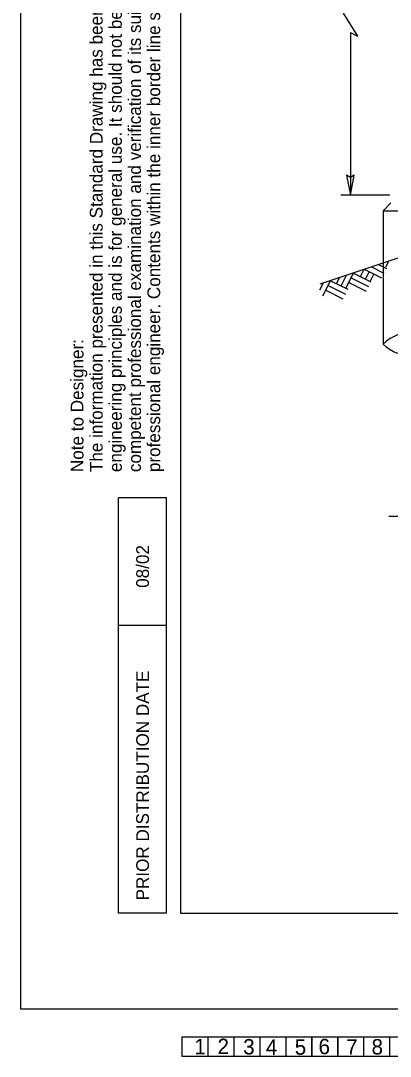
# Model space of a CAD drawing. Extents: x 0 to 2.83, y -0.03 to 1.83.
# Drawn here: x 0 to 0.241, y -0.031 to 0.644 of the extents above; entities that cross this region are included whole.
import ezdxf

# ---------------------------------------------------------------- set-up
doc = ezdxf.new("R2010")
doc.units = 0
for name, color, linetype in [('1', 7, 'Continuous'), ('2', 7, 'Continuous'), ('3', 7, 'Continuous'), ('4', 7, 'Continuous'), ('5', 7, 'Continuous'), ('50', 7, 'Continuous'), ('55', 7, 'Continuous'), ('57', 7, 'Continuous'), ('6', 7, 'Continuous'), ('62', 7, 'Continuous'), ('63', 7, 'Continuous'), ('7', 7, 'Continuous'), ('8', 7, 'Continuous')]:
    doc.layers.add(name, color=color, linetype=linetype)

msp = doc.modelspace()

# ---------------------------------------------------------------- linework, layer by layer
at = {"layer": '5'}
for p, q in [((0.31931, 0.51395), (0.19502, 0.47253)), ((0.23797, 0.48367), (0.23988, 0.48748)), ((0.21196, 0.46975), (0.21691, 0.47966)), ((0.21691, 0.47966), (0.22818, 0.47401)), ((0.22152, 0.47734), (0.22391, 0.48213)), ((0.22391, 0.48213), (0.23518, 0.4765)), ((0.22462, 0.47578), (0.22702, 0.48058)), ((0.22854, 0.4837), (0.23673, 0.47961)), ((0.23315, 0.48528), (0.23828, 0.48271)), ((0.19502, 0.46878), (0.19727, 0.47329)), ((0.19691, 0.46481), (0.20187, 0.47471)), ((0.20187, 0.47471), (0.21313, 0.46908)), ((0.20574, 0.47286), (0.20765, 0.47666)), ((0.20885, 0.47131), (0.21232, 0.47822)), ((0.2138, 0.47344), (0.22507, 0.46781)), ((0.21536, 0.47655), (0.22663, 0.47091)), ((0.22773, 0.47424), (0.23013, 0.47903)), ((0.19876, 0.46851), (0.21003, 0.46287)), ((0.20031, 0.47161), (0.21158, 0.46597))]:
    msp.add_line(p, q, dxfattribs=at)
at = {"layer": '50'}
for p, q in [((0.2102, 0.64909), (0.21944, 0.63417)), ((0.21483, 0.64163), (0.21483, 0.64163)), ((0.21482, 0.63648), (0.21944, 0.63417)), ((0.23611, 0.52015), (0.24131, 0.52535)), ((0.23611, 0.52015), (0.31931, 0.52015)), ((0.23611, 0.52015), (0.23611, 0.43339))]:
    msp.add_line(p, q, dxfattribs=at)
for centre, start, end in [((0.25691, 0.41114), 46.92086, 133.07915), ((0.25691, 0.45563), 226.92085, 313.07914)]:
    msp.add_arc(centre, 0.03045, start, end, dxfattribs=at)
at = {"layer": '55'}
for p, q in [((0.21482, 0.63648), (0.21482, 0.53055)), ((0.24063, 0.53055), (0.20868, 0.53055))]:
    msp.add_line(p, q, dxfattribs=at)
msp.add_lwpolyline([(0.21482, 0.53055), (0.21722, 0.54352), (0.21482, 0.54206), (0.2124, 0.54354)], close=True, dxfattribs=at)
at = {"layer": '57'}
msp.add_line((0.23991, 0.32133), (0.32624, 0.32133), dxfattribs=at)
at = {"layer": '62'}
for p, q in [((0.10494, -0.01804), (1.17174, -0.01804)), ((0.10494, -0.01804), (0.10494, -0.03074)), ((0.10494, -0.01804), (1.17174, -0.01804)), ((0.10494, -0.01804), (0.10494, -0.03074)), ((0.10496, -0.0181), (1.17175, -0.0181)), ((0.10496, -0.0181), (0.10496, -0.0308)), ((0.10496, -0.0181), (1.17175, -0.0181)), ((0.10496, -0.0181), (0.10496, -0.0308)), ((0.12188, -0.01804), (0.12188, -0.03074)), ((0.12188, -0.01804), (0.12188, -0.03074)), ((0.12189, -0.0181), (0.12189, -0.0308)), ((0.12189, -0.0181), (0.12189, -0.0308)), ((0.13881, -0.01804), (0.13881, -0.03074)), ((0.13881, -0.01804), (0.13881, -0.03074)), ((0.13882, -0.0181), (0.13882, -0.0308)), ((0.13882, -0.0181), (0.13882, -0.0308)), ((0.15574, -0.01804), (0.15574, -0.03074)), ((0.15574, -0.01804), (0.15574, -0.03074)), ((0.15576, -0.0181), (0.15576, -0.0308)), ((0.15576, -0.0181), (0.15576, -0.0308)), ((0.17268, -0.01804), (0.17268, -0.03074)), ((0.17268, -0.01804), (0.17268, -0.03074)), ((0.17269, -0.0181), (0.17269, -0.0308)), ((0.17269, -0.0181), (0.17269, -0.0308)), ((0.18961, -0.01804), (0.18961, -0.03074)), ((0.18961, -0.01804), (0.18961, -0.03074)), ((0.18962, -0.0181), (0.18962, -0.0308)), ((0.18962, -0.0181), (0.18962, -0.0308)), ((0.20654, -0.01804), (0.20654, -0.03074)), ((0.20654, -0.01804), (0.20654, -0.03074)), ((0.20656, -0.0181), (0.20656, -0.0308)), ((0.20656, -0.0181), (0.20656, -0.0308)), ((0.22348, -0.01804), (0.22348, -0.03074)), ((0.22348, -0.01804), (0.22348, -0.03074)), ((0.22349, -0.0181), (0.22349, -0.0308)), ((0.22349, -0.0181), (0.22349, -0.0308)), ((0.24041, -0.01804), (0.24041, -0.03074)), ((0.24041, -0.01804), (0.24041, -0.03074)), ((0.24042, -0.0181), (0.24042, -0.0308)), ((0.24042, -0.0181), (0.24042, -0.0308)), ((0.10494, -0.03074), (1.17174, -0.03074)), ((0.10494, -0.03074), (1.17174, -0.03074)), ((0.10496, -0.0308), (1.17175, -0.0308)), ((0.10496, -0.0308), (1.17175, -0.0308))]:
    msp.add_line(p, q, dxfattribs=at)
at = {"layer": '63'}
for p, q in [((0, 0), (0, 1.83333)), ((0, 0), (0, 1.83333)), ((0.06381, 0.06244), (0.06381, 0.33328)), ((0.09506, 0.33328), (0.06381, 0.33328)), ((0.06381, 0.06244), (0.06381, 0.33328)), ((0.09506, 0.33328), (0.06381, 0.33328)), ((0.09506, 0.06244), (0.09506, 0.33328)), ((0.09506, 0.06244), (0.09506, 0.33328)), ((0.09506, 0.24994), (0.06381, 0.24994)), ((0.09506, 0.24994), (0.06381, 0.24994)), ((0.09506, 0.06244), (0.06381, 0.06244)), ((0.09506, 0.06244), (0.06381, 0.06244)), ((2.83333, 0), (0, 0)), ((2.83333, 0), (0, 0))]:
    msp.add_line(p, q, dxfattribs=at)
msp.add_lwpolyline([(2.72918, 1.77077), (0.10418, 1.77077), (0.10418, 0.06244), (2.72918, 0.06244)], close=True, dxfattribs=at)

# ---------------------------------------------------------------- texts
at = {"layer": '1'}
for p in [(0.11316, -0.02944), (0.11316, -0.02944), (0.11317, -0.02949), (0.11317, -0.02949)]:
    msp.add_text('1', height=0.01, rotation=360, dxfattribs=at).set_placement(p)
at = {"layer": '2'}
for p in [(0.12828, -0.02928), (0.12828, -0.02928), (0.12829, -0.02934), (0.12829, -0.02934)]:
    msp.add_text('2', height=0.01, rotation=360, dxfattribs=at).set_placement(p)
at = {"layer": '3'}
for p in [(0.145, -0.02955), (0.145, -0.02955), (0.14501, -0.02961), (0.14501, -0.02961)]:
    msp.add_text('3', height=0.01, rotation=360, dxfattribs=at).set_placement(p)
at = {"layer": '4'}
for p in [(0.15973, -0.02984), (0.15973, -0.02984), (0.15975, -0.0299), (0.15975, -0.0299)]:
    msp.add_text('4', height=0.01, rotation=360, dxfattribs=at).set_placement(p)
at = {"layer": '5'}
for p in [(0.17858, -0.02977), (0.17858, -0.02977), (0.17859, -0.02982), (0.17859, -0.02982)]:
    msp.add_text('5', height=0.01, rotation=360, dxfattribs=at).set_placement(p)
at = {"layer": '6'}
for p in [(0.19409, -0.02938), (0.19409, -0.02938), (0.19411, -0.02943), (0.19411, -0.02943)]:
    msp.add_text('6', height=0.01, rotation=360, dxfattribs=at).set_placement(p)
at = {"layer": '62'}
for s, height, p in [('The information presented in this Standard Drawing has been prepared in accordance with recognized', 0.0083333, (0.05339, 0.34994)), ('The information presented in this Standard Drawing has been prepared in accordance with recognized', 0.0083333, (0.05339, 0.34994)), ('competent professional examination and verification of its suitability and applicability by a licensed', 0.00833333, (0.07839, 0.34994)), ('competent professional examination and verification of its suitability and applicability by a licensed', 0.00833333, (0.07839, 0.34994)), ('engineering principles and is for general use. It should not be used for specific application without', 0.00833333, (0.06589, 0.34994)), ('engineering principles and is for general use. It should not be used for specific application without', 0.00833333, (0.06589, 0.34994)), ('professional engineer. Contents within the inner border line shall not be altered.', 0.0083333, (0.09089, 0.34994)), ('professional engineer. Contents within the inner border line shall not be altered.', 0.0083333, (0.09089, 0.34994)), ('Note to Designer:', 0.0083333, (0.04089, 0.34994)), ('Note to Designer:', 0.0083333, (0.04089, 0.34994))]:
    msp.add_text(s, height=height, rotation=90, dxfattribs=at).set_placement(p)
at = {"layer": '63'}
for s, height, p in [('08/02', 0.008333, (0.0836, 0.27453)), ('PRIOR DISTRIBUTION DATE', 0.0083333, (0.0836, 0.07078)), ('PRIOR DISTRIBUTION DATE', 0.0083333, (0.0836, 0.07078))]:
    msp.add_text(s, height=height, rotation=90, dxfattribs=at).set_placement(p)
at = {"layer": '7'}
for p in [(0.21211, -0.02964), (0.21211, -0.02964), (0.21212, -0.02969), (0.21212, -0.02969)]:
    msp.add_text('7', height=0.01, rotation=360, dxfattribs=at).set_placement(p)
at = {"layer": '8'}
for p in [(0.22865, -0.02958), (0.22865, -0.02958), (0.22866, -0.02963), (0.22866, -0.02963)]:
    msp.add_text('8', height=0.01, rotation=360, dxfattribs=at).set_placement(p)

doc.saveas('drawing.dxf')
